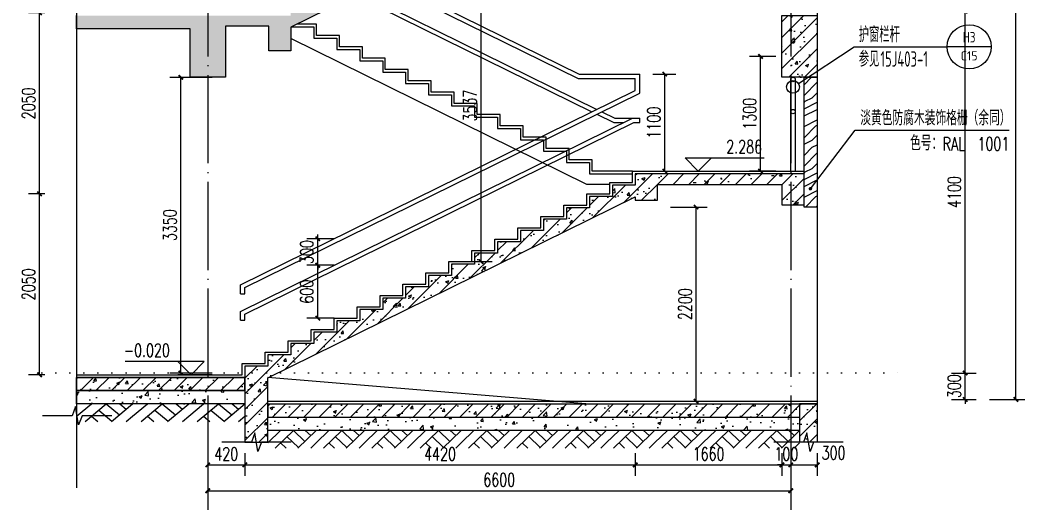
# Model space of a CAD drawing. Header units: millimetres. Extents: x -1048436 to -185795, y -983427 to 400387.
# Drawn here: x -597946 to -586647, y -681797 to -676324 of the extents above; entities that cross this region are included whole.
import ezdxf
from ezdxf.enums import TextEntityAlignment as Align

# ---------------------------------------------------------------- set-up
doc = ezdxf.new("R2010")
doc.units = ezdxf.units.MM
doc.header["$LTSCALE"] = 500
for name, pattern in [('A-FP_05$0$pln_L5$0$Col_L4$0$PHANTOM', [63.5, 31.75, -6.35, 6.35, -6.35, 6.35, -6.35]), ('DOT2', [3.175, 0, -3.175]), ('DOTE', [2.42, 2, -0.2, 0.02, -0.2])]:
    doc.linetypes.add(name, pattern=pattern)
for name, color, linetype in [('DIM_LEAD', 3, 'Continuous'), ('PUB_DIM', 3, 'Continuous'), ('PUB_TEXT', 7, 'Continuous'), ('建-填充', 9, 'Continuous'), ('建-墙', 254, 'Continuous'), ('建-墙-完成面', 95, 'Continuous'), ('建-墙-混凝土墙', 6, 'Continuous'), ('建-文字', 4, 'Continuous'), ('建-楼层线', 1, 'DOT2'), ('建-楼梯-扶手栏杆', 3, 'Continuous'), ('建-符号', 13, 'Continuous'), ('建-轴线', 16, 'DOTE')]:
    doc.layers.add(name, color=color, linetype=linetype)
doc.styles.add('_TCH_DIM', font='SIMPLEX', dxfattribs={"bigfont": 'GBCBIG'})
doc.styles.add('_TCH_DIM_T3', font='SIMPLEX', dxfattribs={"width": 0.705882, "bigfont": 'GBCBIG'})
doc.styles.add('XD2008', font='xd-hzs.shx', dxfattribs={"width": 0.7, "bigfont": 'xd-hztxt.shx'})
doc.dimstyles.new('_TCH_ARCH&&50', dxfattribs={"dimtxt": 148.75, "dimasz": 50, "dimexe": 125, "dimexo": 150, "dimgap": 50, "dimtad": 1, "dimdec": 0, "dimzin": 0, "dimdsep": 46, "dimtxsty": '_TCH_DIM_T3', "dimblk": 'ARCHTICK', "dimcen": 0.09, "dimclrt": 7, "dimazin": 2, "dimtfac": 1, "dimtdec": 0, "dimtix": 1, "dimtmove": 2, "dimatfit": 3, "dimldrblk": 'ARCHTICK', "dimfxl": 1, "dimtolj": 1, "dimtzin": 0, "dimarcsym": 0})
pattern_1 = [(45, (0, 0), (-88.388348, 88.388348), []), (50, (0, 0), (358.63009, -31.37607), [37.5, -412.5]), (355, (0, 0), (-69.37567, 376.09607), [30, -330]), (100.4514, (29.9, -2.6), (289.25469, 344.71977), [31.8701, -350.57106]), (46.1842, (0, 100), (533.62052, -82.7595), [56.25, -618.75]), (96.6356, (44.47, 93.1), (467.33135, 487.05894), [47.80514, -525.8565]), (351.1842, (0, 100), (467.33097, 487.0593), [45, -495]), (21, (50, 75), (298.45353, -201.30945), [37.5, -412.5]), (326, (50, 75), (121.65767, 362.57502), [30, -330]), (71.4514, (74.87, 58.22), (420.11131, 161.26525), [31.8701, -350.57106]), (37.5, (0, 0), (6.079928, 166.446927), [0, -326, 0, -335, 0, -331.25]), (7.5, (0, 0), (131.53477, 197.205856), [0, -191, 0, -318.5, 0, -126.25]), (327.5, (-111.5, 0), (266.911218, -11.277436), [0, -125, 0, -390, 0, -517.5]), (317.5, (-161.5, 0), (291.593085, 50.05249), [0, -162.5, 0, -259, 0, -367.5])]

# ---------------------------------------------------------------- blocks, each defined once
blk = doc.blocks.new('_ArchTick')
at = {"color": 0, "linetype": 'ByBlock', "const_width": 0.4}
blk.add_lwpolyline([(-0.5, -0.5), (0.5, 0.5)], dxfattribs=at)
blk = doc.blocks.new('*D243')
at = {"layer": 'Defpoints', "color": 0, "transparency": 16777216}
for p in [(-587120, -666724), (-586671, -666724), (-587120, -680624)]:
    blk.add_point(p, dxfattribs=at)
at = {"layer": 'PUB_DIM', "color": 0, "lineweight": -2, "transparency": 16777216}
for p, q in [((-586970, -666724), (-586546, -666724)), ((-586671, -680624), (-586671, -666724)), ((-586970, -680624), (-586546, -680624))]:
    blk.add_line(p, q, dxfattribs=at)
at = {"layer": 'PUB_DIM', "color": 0, "lineweight": -2, "transparency": 16777216, "xscale": 50, "yscale": 50, "zscale": 50}
for p, rotation in [((-586671, -666724), 90), ((-586671, -680624), 270)]:
    blk.add_blockref('_ArchTick', p, dxfattribs=dict(at, rotation=rotation))
at = {"layer": 'PUB_DIM', "color": 7, "transparency": 16777216, "insert": (-586808, -674201), "char_height": 148.8, "attachment_point": 5, "rotation": 90, "style": '_TCH_DIM_T3'}
blk.add_mtext('\\A1;13900', dxfattribs=at)
blk = doc.blocks.new('*D244')
at = {"layer": 'Defpoints', "color": 0, "transparency": 16777216}
for p in [(-587551, -680324), (-587245, -680324), (-587551, -680624)]:
    blk.add_point(p, dxfattribs=at)
at = {"layer": 'PUB_DIM', "color": 0, "lineweight": -2, "transparency": 16777216}
for p, q in [((-587245, -680324), (-587245, -680274)), ((-587401, -680324), (-587120, -680324)), ((-587245, -680624), (-587245, -680324)), ((-587401, -680624), (-587120, -680624)), ((-587245, -680624), (-587245, -680674))]:
    blk.add_line(p, q, dxfattribs=at)
at = {"layer": 'PUB_DIM', "color": 0, "lineweight": -2, "transparency": 16777216, "xscale": 50, "yscale": 50, "zscale": 50}
for p, rotation in [((-587245, -680324), 270), ((-587245, -680624), 90)]:
    blk.add_blockref('_ArchTick', p, dxfattribs=dict(at, rotation=rotation))
at = {"layer": 'PUB_DIM', "color": 7, "transparency": 16777216, "insert": (-587369, -680474), "char_height": 148.8, "attachment_point": 5, "rotation": 90, "style": '_TCH_DIM_T3'}
blk.add_mtext('\\A1;300', dxfattribs=at)
blk = doc.blocks.new('*D245')
at = {"layer": 'Defpoints', "color": 0, "transparency": 16777216}
for p in [(-587551, -676224), (-587245, -676224), (-587551, -680324)]:
    blk.add_point(p, dxfattribs=at)
at = {"layer": 'PUB_DIM', "color": 0, "lineweight": -2, "transparency": 16777216}
for p, q in [((-587401, -676224), (-587120, -676224)), ((-587245, -680324), (-587245, -676224)), ((-587401, -680324), (-587120, -680324))]:
    blk.add_line(p, q, dxfattribs=at)
at = {"layer": 'PUB_DIM', "color": 0, "lineweight": -2, "transparency": 16777216, "xscale": 50, "yscale": 50, "zscale": 50}
for p, rotation in [((-587245, -676224), 90), ((-587245, -680324), 270)]:
    blk.add_blockref('_ArchTick', p, dxfattribs=dict(at, rotation=rotation))
at = {"layer": 'PUB_DIM', "color": 7, "transparency": 16777216, "insert": (-587369, -678274), "char_height": 148.8, "attachment_point": 5, "rotation": 90, "style": '_TCH_DIM_T3'}
blk.add_mtext('\\A1;4100', dxfattribs=at)
blk = doc.blocks.new('*D262')
at = {"layer": 'Defpoints', "color": 0, "transparency": 16777216}
for p in [(-589562, -676737), (-589240, -676737), (-589240, -678037)]:
    blk.add_point(p, dxfattribs=at)
at = {"layer": 'PUB_DIM', "color": 0, "lineweight": -2, "transparency": 16777216}
for p, q in [((-589390, -676737), (-589687, -676737)), ((-589562, -678037), (-589562, -676737)), ((-589390, -678037), (-589687, -678037))]:
    blk.add_line(p, q, dxfattribs=at)
at = {"layer": 'PUB_DIM', "color": 0, "lineweight": -2, "transparency": 16777216, "xscale": 50, "yscale": 50, "zscale": 50}
for p, rotation in [((-589562, -676737), 90), ((-589562, -678037), 270)]:
    blk.add_blockref('_ArchTick', p, dxfattribs=dict(at, rotation=rotation))
at = {"layer": 'PUB_DIM', "color": 7, "transparency": 16777216, "insert": (-589686, -677387), "char_height": 148.8, "attachment_point": 5, "rotation": 90, "style": '_TCH_DIM_T3'}
blk.add_mtext('\\A1;1300', dxfattribs=at)
blk = doc.blocks.new('*D951')
at = {"layer": 'Defpoints', "color": 0, "transparency": 16777216}
for p in [(-593090, -675525), (-592726, -675525), (-593090, -679062)]:
    blk.add_point(p, dxfattribs=at)
at = {"layer": 'PUB_DIM', "color": 0, "lineweight": -2, "transparency": 16777216}
for p, q in [((-592940, -675525), (-592601, -675525)), ((-592726, -679062), (-592726, -675525)), ((-592940, -679062), (-592601, -679062))]:
    blk.add_line(p, q, dxfattribs=at)
at = {"layer": 'PUB_DIM', "color": 0, "lineweight": -2, "transparency": 16777216, "xscale": 50, "yscale": 50, "zscale": 50}
for p, rotation in [((-592726, -675525), 90), ((-592726, -679062), 270)]:
    blk.add_blockref('_ArchTick', p, dxfattribs=dict(at, rotation=rotation))
at = {"layer": 'PUB_DIM', "color": 7, "transparency": 16777216, "insert": (-592850, -677294), "char_height": 148.8, "attachment_point": 5, "rotation": 90, "style": '_TCH_DIM_T3'}
blk.add_mtext('\\A1;3537', dxfattribs=at)
blk = doc.blocks.new('*D952')
at = {"layer": 'Defpoints', "color": 0, "transparency": 16777216}
for p in [(-596124, -676974), (-595620, -676974), (-595620, -680324)]:
    blk.add_point(p, dxfattribs=at)
at = {"layer": 'PUB_DIM', "color": 0, "lineweight": -2, "transparency": 16777216}
for p, q in [((-595770, -676974), (-596249, -676974)), ((-596124, -680324), (-596124, -676974)), ((-595770, -680324), (-596249, -680324))]:
    blk.add_line(p, q, dxfattribs=at)
at = {"layer": 'PUB_DIM', "color": 0, "lineweight": -2, "transparency": 16777216, "xscale": 50, "yscale": 50, "zscale": 50}
for p, rotation in [((-596124, -676974), 90), ((-596124, -680324), 270)]:
    blk.add_blockref('_ArchTick', p, dxfattribs=dict(at, rotation=rotation))
at = {"layer": 'PUB_DIM', "color": 7, "transparency": 16777216, "insert": (-596248, -678649), "char_height": 148.8, "attachment_point": 5, "rotation": 90, "style": '_TCH_DIM_T3'}
blk.add_mtext('\\A1;3350', dxfattribs=at)
blk = doc.blocks.new('*D2110')
at = {"layer": 'Defpoints', "color": 0, "transparency": 16777216}
for p in [(-590930, -676937), (-590646, -676937), (-590930, -678037)]:
    blk.add_point(p, dxfattribs=at)
at = {"layer": 'PUB_DIM', "color": 0, "lineweight": -2, "transparency": 16777216}
for p, q in [((-590780, -676937), (-590521, -676937)), ((-590646, -678037), (-590646, -676937)), ((-590780, -678037), (-590521, -678037))]:
    blk.add_line(p, q, dxfattribs=at)
at = {"layer": 'PUB_DIM', "color": 0, "lineweight": -2, "transparency": 16777216, "xscale": 50, "yscale": 50, "zscale": 50}
for p, rotation in [((-590646, -676937), 90), ((-590646, -678037), 270)]:
    blk.add_blockref('_ArchTick', p, dxfattribs=dict(at, rotation=rotation))
at = {"layer": 'PUB_DIM', "color": 7, "transparency": 16777216, "insert": (-590770, -677487), "char_height": 148.8, "attachment_point": 5, "rotation": 90, "style": '_TCH_DIM_T3'}
blk.add_mtext('\\A1;1100', dxfattribs=at)
blk = doc.blocks.new('*D2111')
at = {"layer": 'Defpoints', "color": 0, "transparency": 16777216}
for p in [(-590730, -678444), (-590291, -678444), (-590730, -680644)]:
    blk.add_point(p, dxfattribs=at)
at = {"layer": 'PUB_DIM', "color": 0, "lineweight": -2, "transparency": 16777216}
for p, q in [((-590580, -678444), (-590166, -678444)), ((-590291, -680644), (-590291, -678444)), ((-590580, -680644), (-590166, -680644))]:
    blk.add_line(p, q, dxfattribs=at)
at = {"layer": 'PUB_DIM', "color": 0, "lineweight": -2, "transparency": 16777216, "xscale": 50, "yscale": 50, "zscale": 50}
for p, rotation in [((-590291, -678444), 90), ((-590291, -680644), 270)]:
    blk.add_blockref('_ArchTick', p, dxfattribs=dict(at, rotation=rotation))
at = {"layer": 'PUB_DIM', "color": 7, "transparency": 16777216, "insert": (-590416, -679544), "char_height": 148.8, "attachment_point": 5, "rotation": 90, "style": '_TCH_DIM_T3'}
blk.add_mtext('\\A1;2200', dxfattribs=at)
blk = doc.blocks.new('*D2112')
at = {"layer": 'Defpoints', "color": 0, "transparency": 16777216}
for p in [(-594574, -679103), (-594240, -679103), (-594240, -679703)]:
    blk.add_point(p, dxfattribs=at)
at = {"layer": 'PUB_DIM', "color": 0, "lineweight": -2, "transparency": 16777216}
for p, q in [((-594390, -679103), (-594699, -679103)), ((-594574, -679703), (-594574, -679103)), ((-594390, -679703), (-594699, -679703))]:
    blk.add_line(p, q, dxfattribs=at)
at = {"layer": 'PUB_DIM', "color": 0, "lineweight": -2, "transparency": 16777216, "xscale": 50, "yscale": 50, "zscale": 50}
for p, rotation in [((-594574, -679103), 90), ((-594574, -679703), 270)]:
    blk.add_blockref('_ArchTick', p, dxfattribs=dict(at, rotation=rotation))
at = {"layer": 'PUB_DIM', "color": 7, "transparency": 16777216, "insert": (-594699, -679403), "char_height": 148.8, "attachment_point": 5, "rotation": 90, "style": '_TCH_DIM_T3'}
blk.add_mtext('\\A1;600', dxfattribs=at)
blk = doc.blocks.new('*D2113')
at = {"layer": 'Defpoints', "color": 0, "transparency": 16777216}
for p in [(-594574, -678803), (-594240, -678803), (-594240, -679103)]:
    blk.add_point(p, dxfattribs=at)
at = {"layer": 'PUB_DIM', "color": 0, "lineweight": -2, "transparency": 16777216}
for p, q in [((-594390, -678803), (-594699, -678803)), ((-594574, -678803), (-594574, -678753)), ((-594574, -679103), (-594574, -678803)), ((-594390, -679103), (-594699, -679103)), ((-594574, -679103), (-594574, -679153))]:
    blk.add_line(p, q, dxfattribs=at)
at = {"layer": 'PUB_DIM', "color": 0, "lineweight": -2, "transparency": 16777216, "xscale": 50, "yscale": 50, "zscale": 50}
for p, rotation in [((-594574, -678803), 270), ((-594574, -679103), 90)]:
    blk.add_blockref('_ArchTick', p, dxfattribs=dict(at, rotation=rotation))
at = {"layer": 'PUB_DIM', "color": 7, "transparency": 16777216, "insert": (-594699, -678953), "char_height": 148.8, "attachment_point": 5, "rotation": 90, "style": '_TCH_DIM_T3'}
blk.add_mtext('\\A1;300', dxfattribs=at)
blk = doc.blocks.new('*D2114')
at = {"layer": 'Defpoints', "color": 0, "transparency": 16777216}
for p in [(-595820, -681432), (-589220, -681432), (-589220, -681658)]:
    blk.add_point(p, dxfattribs=at)
at = {"layer": 'PUB_DIM', "color": 0, "lineweight": -2, "transparency": 16777216}
for p, q in [((-595820, -681582), (-595820, -681783)), ((-589220, -681582), (-589220, -681783)), ((-595820, -681658), (-589220, -681658))]:
    blk.add_line(p, q, dxfattribs=at)
at = {"layer": 'PUB_DIM', "color": 0, "lineweight": -2, "transparency": 16777216, "xscale": 50, "yscale": 50, "zscale": 50, "rotation": 180}
blk.add_blockref('_ArchTick', (-595820, -681658), dxfattribs=at)
at = {"layer": 'PUB_DIM', "color": 0, "lineweight": -2, "transparency": 16777216, "xscale": 50, "yscale": 50, "zscale": 50}
blk.add_blockref('_ArchTick', (-589220, -681658), dxfattribs=at)
at = {"layer": 'PUB_DIM', "color": 7, "transparency": 16777216, "insert": (-592520, -681534), "char_height": 148.8, "attachment_point": 5, "style": '_TCH_DIM_T3'}
blk.add_mtext('\\A1;6600', dxfattribs=at)
blk = doc.blocks.new('*D2115')
at = {"layer": 'Defpoints', "color": 0, "transparency": 16777216}
for p in [(-595820, -681083), (-595400, -681083), (-595400, -681365)]:
    blk.add_point(p, dxfattribs=at)
at = {"layer": 'PUB_DIM', "color": 0, "lineweight": -2, "transparency": 16777216}
for p, q in [((-595820, -681233), (-595820, -681490)), ((-595400, -681233), (-595400, -681490)), ((-595820, -681365), (-595400, -681365))]:
    blk.add_line(p, q, dxfattribs=at)
at = {"layer": 'PUB_DIM', "color": 0, "lineweight": -2, "transparency": 16777216, "xscale": 50, "yscale": 50, "zscale": 50, "rotation": 180}
blk.add_blockref('_ArchTick', (-595820, -681365), dxfattribs=at)
at = {"layer": 'PUB_DIM', "color": 0, "lineweight": -2, "transparency": 16777216, "xscale": 50, "yscale": 50, "zscale": 50}
blk.add_blockref('_ArchTick', (-595400, -681365), dxfattribs=at)
at = {"layer": 'PUB_DIM', "color": 7, "transparency": 16777216, "insert": (-595610, -681241), "char_height": 148.8, "attachment_point": 5, "style": '_TCH_DIM_T3'}
blk.add_mtext('\\A1;420', dxfattribs=at)
blk = doc.blocks.new('*D2116')
at = {"layer": 'Defpoints', "color": 0, "transparency": 16777216}
for p in [(-595400, -681083), (-590980, -681083), (-590980, -681365)]:
    blk.add_point(p, dxfattribs=at)
at = {"layer": 'PUB_DIM', "color": 0, "lineweight": -2, "transparency": 16777216}
for p, q in [((-595400, -681233), (-595400, -681490)), ((-590980, -681233), (-590980, -681490)), ((-595400, -681365), (-590980, -681365))]:
    blk.add_line(p, q, dxfattribs=at)
at = {"layer": 'PUB_DIM', "color": 0, "lineweight": -2, "transparency": 16777216, "xscale": 50, "yscale": 50, "zscale": 50, "rotation": 180}
blk.add_blockref('_ArchTick', (-595400, -681365), dxfattribs=at)
at = {"layer": 'PUB_DIM', "color": 0, "lineweight": -2, "transparency": 16777216, "xscale": 50, "yscale": 50, "zscale": 50}
blk.add_blockref('_ArchTick', (-590980, -681365), dxfattribs=at)
at = {"layer": 'PUB_DIM', "color": 7, "transparency": 16777216, "insert": (-593190, -681241), "char_height": 148.8, "attachment_point": 5, "style": '_TCH_DIM_T3'}
blk.add_mtext('\\A1;4420', dxfattribs=at)
blk = doc.blocks.new('*D2117')
at = {"layer": 'Defpoints', "color": 0, "transparency": 16777216}
for p in [(-590980, -681083), (-589320, -681083), (-589320, -681365)]:
    blk.add_point(p, dxfattribs=at)
at = {"layer": 'PUB_DIM', "color": 0, "lineweight": -2, "transparency": 16777216}
for p, q in [((-590980, -681233), (-590980, -681490)), ((-589320, -681233), (-589320, -681490)), ((-590980, -681365), (-589320, -681365))]:
    blk.add_line(p, q, dxfattribs=at)
at = {"layer": 'PUB_DIM', "color": 0, "lineweight": -2, "transparency": 16777216, "xscale": 50, "yscale": 50, "zscale": 50, "rotation": 180}
blk.add_blockref('_ArchTick', (-590980, -681365), dxfattribs=at)
at = {"layer": 'PUB_DIM', "color": 0, "lineweight": -2, "transparency": 16777216, "xscale": 50, "yscale": 50, "zscale": 50}
blk.add_blockref('_ArchTick', (-589320, -681365), dxfattribs=at)
at = {"layer": 'PUB_DIM', "color": 7, "transparency": 16777216, "insert": (-590150, -681241), "char_height": 148.8, "attachment_point": 5, "style": '_TCH_DIM_T3'}
blk.add_mtext('\\A1;1660', dxfattribs=at)
blk = doc.blocks.new('*D2118')
at = {"layer": 'Defpoints', "color": 0, "transparency": 16777216}
for p in [(-589320, -681083), (-589220, -681083), (-589220, -681365)]:
    blk.add_point(p, dxfattribs=at)
at = {"layer": 'PUB_DIM', "color": 0, "lineweight": -2, "transparency": 16777216}
for p, q in [((-589320, -681233), (-589320, -681490)), ((-589220, -681233), (-589220, -681490)), ((-589320, -681365), (-589370, -681365)), ((-589320, -681365), (-589220, -681365)), ((-589220, -681365), (-589170, -681365))]:
    blk.add_line(p, q, dxfattribs=at)
at = {"layer": 'PUB_DIM', "color": 0, "lineweight": -2, "transparency": 16777216, "xscale": 50, "yscale": 50, "zscale": 50}
blk.add_blockref('_ArchTick', (-589320, -681365), dxfattribs=at)
at = {"layer": 'PUB_DIM', "color": 0, "lineweight": -2, "transparency": 16777216, "xscale": 50, "yscale": 50, "zscale": 50, "rotation": 180}
blk.add_blockref('_ArchTick', (-589220, -681365), dxfattribs=at)
at = {"layer": 'PUB_DIM', "color": 7, "transparency": 16777216, "insert": (-589270, -681241), "char_height": 148.8, "attachment_point": 5, "style": '_TCH_DIM_T3'}
blk.add_mtext('\\A1;100', dxfattribs=at)
blk = doc.blocks.new('*D2119')
at = {"layer": 'Defpoints', "color": 0, "transparency": 16777216}
for p in [(-589220, -681083), (-588920, -681083), (-588920, -681365)]:
    blk.add_point(p, dxfattribs=at)
at = {"layer": 'PUB_DIM', "color": 0, "lineweight": -2, "transparency": 16777216}
for p, q in [((-589220, -681233), (-589220, -681490)), ((-588920, -681233), (-588920, -681490)), ((-589220, -681365), (-588920, -681365))]:
    blk.add_line(p, q, dxfattribs=at)
at = {"layer": 'PUB_DIM', "color": 0, "lineweight": -2, "transparency": 16777216, "xscale": 50, "yscale": 50, "zscale": 50, "rotation": 180}
blk.add_blockref('_ArchTick', (-589220, -681365), dxfattribs=at)
at = {"layer": 'PUB_DIM', "color": 0, "lineweight": -2, "transparency": 16777216, "xscale": 50, "yscale": 50, "zscale": 50}
blk.add_blockref('_ArchTick', (-588920, -681365), dxfattribs=at)
at = {"layer": 'PUB_DIM', "color": 7, "transparency": 16777216, "insert": (-588735, -681228), "char_height": 148.8, "attachment_point": 5, "style": '_TCH_DIM_T3'}
blk.add_mtext('\\A1;300', dxfattribs=at)
blk = doc.blocks.new('*D2120')
at = {"layer": 'Defpoints', "color": 0, "transparency": 16777216}
for p in [(-597724, -678294), (-597515, -678294), (-597515, -680344)]:
    blk.add_point(p, dxfattribs=at)
at = {"layer": 'PUB_DIM', "color": 0, "lineweight": -2, "transparency": 16777216}
for p, q in [((-597665, -678294), (-597849, -678294)), ((-597724, -680344), (-597724, -678294)), ((-597665, -680344), (-597849, -680344))]:
    blk.add_line(p, q, dxfattribs=at)
at = {"layer": 'PUB_DIM', "color": 0, "lineweight": -2, "transparency": 16777216, "xscale": 50, "yscale": 50, "zscale": 50}
for p, rotation in [((-597724, -678294), 90), ((-597724, -680344), 270)]:
    blk.add_blockref('_ArchTick', p, dxfattribs=dict(at, rotation=rotation))
at = {"layer": 'PUB_DIM', "color": 7, "transparency": 16777216, "insert": (-597848, -679319), "char_height": 148.8, "attachment_point": 5, "rotation": 90, "style": '_TCH_DIM_T3'}
blk.add_mtext('\\A1;2050', dxfattribs=at)
blk = doc.blocks.new('*D2121')
at = {"layer": 'Defpoints', "color": 0, "transparency": 16777216}
for p in [(-597724, -676244), (-597515, -676244), (-597515, -678294)]:
    blk.add_point(p, dxfattribs=at)
at = {"layer": 'PUB_DIM', "color": 0, "lineweight": -2, "transparency": 16777216}
for p, q in [((-597665, -676244), (-597849, -676244)), ((-597724, -678294), (-597724, -676244)), ((-597665, -678294), (-597849, -678294))]:
    blk.add_line(p, q, dxfattribs=at)
at = {"layer": 'PUB_DIM', "color": 0, "lineweight": -2, "transparency": 16777216, "xscale": 50, "yscale": 50, "zscale": 50}
for p, rotation in [((-597724, -676244), 90), ((-597724, -678294), 270)]:
    blk.add_blockref('_ArchTick', p, dxfattribs=dict(at, rotation=rotation))
at = {"layer": 'PUB_DIM', "color": 7, "transparency": 16777216, "insert": (-597848, -677269), "char_height": 148.8, "attachment_point": 5, "rotation": 90, "style": '_TCH_DIM_T3'}
blk.add_mtext('\\A1;2050', dxfattribs=at)
blk = doc.blocks.new('$LinePat$素土夯实')
at = {"color": 0}
for p, q in [((0, -210), (210, 0)), ((120, -300), (420, 0)), ((420, 0), (608, -188)), ((495, -300), (795, 0)), ((615, 0), (705, -90)), ((315, -105), (502, -293)), ((210, -210), (300, -300)), ((705, -300), (795, -210))]:
    blk.add_line(p, q, dxfattribs=at)

msp = doc.modelspace()

# ---------------------------------------------------------------- hatches: boundary and pattern name
h = msp.add_hatch()
h.set_pattern_fill('混凝土', color=256, scale=50)
h.set_pattern_definition([(50, (31492.3, 64589.12), (358.63009, -31.37607), [37.5, -412.5]), (355, (31492.3, 64589.1), (-69.37567, 376.09607), [30, -330]), (100.4514, (31522.2, 64586.5), (289.25469, 344.71977), [31.8701, -350.57106]), (46.1842, (31492.3, 64689.1), (533.62052, -82.7595), [56.25, -618.75]), (96.6356, (31536.8, 64682.2), (467.33135, 487.05894), [47.80514, -525.8565]), (351.1842, (31492.3, 64689.1), (467.33097, 487.0593), [45, -495]), (21, (31542.3, 64664.12), (298.45353, -201.309445), [37.5, -412.5]), (326, (31542.3, 64664.1), (121.65767, 362.57502), [30, -330]), (71.4514, (31567.18, 64647.34), (420.11131, 161.26525), [31.8701, -350.57106]), (37.5, (31492.31, 64589.12), (6.079928, 166.446927), [0, -326, 0, -335, 0, -331.25]), (7.5, (31492.3, 64589.12), (131.53477, 197.205856), [0, -191, 0, -318.5, 0, -126.25]), (327.5, (31380.8, 64589.12), (266.911218, -11.277436), [0, -125, 0, -390, 0, -517.5]), (317.5, (31330.8, 64589.12), (291.593085, 50.05249), [0, -162.5, 0, -259, 0, -367.5])])
h.paths.add_polyline_path([(-597304.9, -680523.7), (-595399.6, -680523.7), (-595399.6, -680673.7), (-597304.9, -680673.7)])
h = msp.add_hatch()
h.set_pattern_fill('混凝土', color=256, scale=50)
h.set_pattern_definition([(50, (34072.38, 64289.12), (358.63009, -31.37607), [37.5, -412.5]), (355, (34072.38, 64289.1), (-69.37567, 376.09607), [30, -330]), (100.4514, (34102.27, 64286.5), (289.25469, 344.71977), [31.8701, -350.57106]), (46.1842, (34072.4, 64389.1), (533.62052, -82.7595), [56.25, -618.75]), (96.6356, (34116.85, 64382.2), (467.33135, 487.05894), [47.80514, -525.8565]), (351.1842, (34072.4, 64389.1), (467.33097, 487.0593), [45, -495]), (21, (34122.38, 64364.12), (298.45353, -201.309445), [37.5, -412.5]), (326, (34122.38, 64364.1), (121.65767, 362.57502), [30, -330]), (71.4514, (34147.25, 64347.34), (420.11131, 161.26525), [31.8701, -350.57106]), (37.5, (34072.38, 64289.12), (6.079928, 166.446927), [0, -326, 0, -335, 0, -331.25]), (7.5, (34072.38, 64289.12), (131.53477, 197.205856), [0, -191, 0, -318.5, 0, -126.25]), (327.5, (33960.88, 64289.12), (266.911218, -11.277436), [0, -125, 0, -390, 0, -517.5]), (317.5, (33910.88, 64289.12), (291.593085, 50.05249), [0, -162.5, 0, -259, 0, -367.5])])
h.paths.add_polyline_path([(-595139.6, -680823.7), (-589119.6, -680823.7), (-589119.6, -680973.7), (-595139.6, -680973.7)])
at = {"layer": '建-填充'}
h = msp.add_hatch(dxfattribs=at)
h.set_pattern_fill('钢筋混凝土', color=256, scale=50, style=0)
h.set_pattern_definition([(45, (-284383.19, 718502.57), (-88.388348, 88.388348), []), (50, (-284383.2, 718502.57), (358.63009, -31.37607), [37.5, -412.5]), (355, (-284383.2, 718502.57), (-69.37567, 376.09607), [30, -330]), (100.4514, (-284353.3, 718499.95), (289.25469, 344.71977), [31.870095, -350.57106]), (46.1842, (-284383.2, 718602.57), (533.62052, -82.75951), [56.25, -618.75]), (96.6356, (-284338.7, 718595.67), (467.33135, 487.05894), [47.80514, -525.8565]), (351.1842, (-284383.2, 718602.57), (467.33097, 487.0593), [45, -495]), (21, (-284333.2, 718577.57), (298.453526, -201.309445), [37.5, -412.5]), (326, (-284333.2, 718577.57), (121.65767, 362.57502), [30, -330]), (71.4514, (-284308.3, 718560.8), (420.111314, 161.26525), [31.870095, -350.57106]), (37.5, (-284383.19, 718502.57), (6.079928, 166.446927), [0, -326, 0, -335, 0, -331.25]), (7.5, (-284383.19, 718502.57), (131.534769, 197.205856), [0, -191, 0, -318.5, 0, -126.25]), (327.5, (-284494.69, 718502.57), (266.911218, -11.277436), [0, -125, 0, -390, 0, -517.5]), (317.5, (-284544.69, 718502.57), (291.593085, 50.05249), [0, -162.5, 0, -259, 0, -367.5])])
h.paths.add_polyline_path([(-597304.9, -676423.7), (-597304.9, -676273.7), (-594879.6, -676273.7), (-594879.6, -676145.5), (-594619.6, -676145.5), (-594619.6, -676017.4), (-594359.6, -676017.4), (-594359.6, -675889.3), (-594099.6, -675889.3), (-594099.6, -675761.2), (-593839.6, -675761.2), (-593839.6, -675633), (-593579.6, -675633), (-593579.6, -675504.9), (-593319.6, -675504.9), (-593319.6, -675376.8), (-593059.6, -675376.8), (-593059.6, -675248.7), (-592799.6, -675248.7), (-592799.6, -675120.5), (-592539.6, -675120.5), (-592539.6, -674992.4), (-592279.6, -674992.4), (-592279.6, -674864.3), (-592019.6, -674864.3), (-592019.6, -674736.2), (-591759.6, -674736.2), (-591759.6, -674608), (-591499.6, -674608), (-591499.6, -674479.9), (-591239.6, -674479.9), (-591239.6, -674351.8), (-590979.6, -674351.8), (-590979.6, -674223.7), (-589069.6, -674223.7), (-589069.6, -674623.7), (-589319.6, -674623.7), (-589319.6, -674343.7), (-590729.6, -674343.7), (-590729.6, -674623.7), (-590979.6, -674623.7), (-590979.6, -674485.6), (-594879.6, -676407.4), (-594879.6, -676673.7), (-595129.6, -676673.7), (-595129.6, -676393.7), (-595619.6, -676393.7), (-595619.6, -676973.7), (-596019.6, -676973.7), (-596019.6, -676423.7)])
h = msp.add_hatch(dxfattribs=at)
h.set_pattern_fill('钢筋混凝土', color=256, scale=50, style=0)
h.set_pattern_definition([(45, (-284123.26, 718502.57), (-88.388348, 88.388348), []), (50, (-284123.26, 718502.57), (358.63009, -31.37607), [37.5, -412.5]), (355, (-284123.26, 718502.57), (-69.37567, 376.09607), [30, -330]), (100.4514, (-284093.37, 718499.95), (289.25469, 344.71977), [31.870095, -350.57106]), (46.1842, (-284123.26, 718602.57), (533.62052, -82.75951), [56.25, -618.75]), (96.6356, (-284078.8, 718595.67), (467.33135, 487.05894), [47.80514, -525.8565]), (351.1842, (-284123.26, 718602.57), (467.33097, 487.0593), [45, -495]), (21, (-284073.26, 718577.57), (298.453526, -201.309445), [37.5, -412.5]), (326, (-284073.26, 718577.57), (121.65767, 362.57502), [30, -330]), (71.4514, (-284048.4, 718560.8), (420.111314, 161.26525), [31.870095, -350.57106]), (37.5, (-284123.26, 718502.57), (6.079928, 166.446927), [0, -326, 0, -335, 0, -331.25]), (7.5, (-284123.26, 718502.57), (131.534769, 197.205856), [0, -191, 0, -318.5, 0, -126.25]), (327.5, (-284234.76, 718502.57), (266.911218, -11.277436), [0, -125, 0, -390, 0, -517.5]), (317.5, (-284284.76, 718502.57), (291.593085, 50.05249), [0, -162.5, 0, -259, 0, -367.5])])
h.paths.add_polyline_path([(-588919.6, -676273.7), (-588919.6, -676973.7), (-589319.6, -676973.7), (-589319.6, -676273.7)])
at = {"layer": '建-填充', "linetype": 'A-FP_05$0$pln_L5$0$Col_L4$0$PHANTOM'}
h = msp.add_hatch(dxfattribs=at)
h.set_pattern_fill('木纹01', color=256, scale=200)
h.set_pattern_definition([(0, (187663.55, -93685.8), (800, 800), [40, -760]), (0, (187103.55, -93605.8), (800, 800), [80, -720]), (0, (187623.55, -93565.8), (800, 800), [40, -760]), (0, (187143.55, -93485.8), (800, 800), [40, -760]), (0, (187623.55, -93445.8), (800, 800), [40, -760]), (0, (187183.55, -93405.8), (800, 800), [40, -760]), (0, (187623.55, -93365.8), (800, 800), [40, -760]), (0, (187183.55, -93285.8), (800, 800), [40, -440, 40, -280]), (0, (187183.55, -93205.8), (800, 800), [80, -400, 40, -280]), (0, (187143.55, -93085.8), (800, 800), [40, -120, 40, -320, 40, -240]), (0, (187103.55, -93005.8), (800, 800), [40, -160, 80, -520]), (0, (187623.55, -92965.8), (800, 800), [40, -760]), (0, (187103.55, -92925.8), (800, 800), [40, -200, 40, -520]), (45, (187023.55, -93685.76), (9e-14, 800), [113.1368, -1018.23405]), (45, (187703.55, -93685.76), (9e-14, 800), [226.27416, -905.0967]), (45, (187703.55, -93285.76), (9e-14, 800), [56.568, -1074.80285]), (45, (187023.55, -93205.76), (9e-14, 800), [169.7056, -961.66525]), (45, (187703.55, -93205.76), (9e-14, 800), [282.8427, -848.5281]), (45, (187703.55, -93085.76), (9e-14, 800), [169.7056, -961.66525]), (315, (187543.55, -93005.76), (800, -2e-13), [56.568, -1074.80285]), (315, (187263.55, -93645.76), (800, -2e-13), [113.1368, -1018.23405]), (315, (187303.55, -93325.76), (800, -2e-13), [113.1368, -1018.23405]), (315, (187543.55, -93485.76), (800, -2e-13), [113.1368, -1018.23405]), (315, (187503.55, -93165.76), (800, -2e-13), [113.1368, -1018.23405]), (315, (187543.55, -93085.76), (800, -2e-13), [169.7056, -961.66525]), (315, (187343.55, -93565.76), (800, -2e-13), [169.7056, -961.66525]), (315, (187463.55, -93525.76), (800, -2e-13), [169.7056, -961.66525]), (315, (187343.55, -93245.76), (800, -2e-13), [169.7056, -961.66525]), (315, (187423.55, -93205.76), (800, -2e-13), [169.7056, -961.66525]), (26.56505, (187063.55, -93525.76), (800, 3e-07), [89.4427, -1699.41166]), (26.56505, (187663.55, -93565.76), (800, 3e-07), [357.7709, -1431.0835]), (26.56505, (187663.55, -93445.76), (800, 3e-07), [357.7709, -1431.0835]), (26.56505, (187663.55, -93365.76), (800, 3e-07), [357.7712, -536, 178.888, -716.19518]), (26.56505, (187743.55, -93245.76), (800, 3e-07), [89.4427, -1699.41166]), (26.56505, (187023.55, -92965.76), (800, 3e-07), [89.4427, -1699.41166]), (26.56505, (187663.55, -92965.76), (800, 3e-07), [178.88544, -1609.96894]), (333.43495, (187463.55, -93685.76), (800, -3e-07), [178.88544, -1609.96894]), (333.43495, (187183.55, -93485.76), (800, -3e-07), [178.88544, -1609.96894]), (333.43495, (187183.55, -93605.76), (800, -3e-07), [89.4427, -1699.40894]), (333.43495, (187223.55, -93405.76), (800, -3e-07), [268.32816, -1520.5262]), (333.43495, (187383.55, -93405.76), (800, -3e-07), [178.88544, -1609.96894]), (333.43495, (187463.55, -93365.76), (800, -3e-07), [178.88544, -1609.96894]), (333.43495, (187223.55, -93285.76), (800, -3e-07), [89.4427, -1699.40894]), (333.43495, (187263.55, -93205.76), (800, -3e-07), [89.4427, -1699.40894]), (333.43495, (187583.55, -93045.76), (800, -3e-07), [89.4427, -1699.40894]), (333.43495, (187543.55, -93325.76), (800, -3e-07), [89.4427, -1699.40894]), (333.43495, (187183.55, -93085.76), (800, -3e-07), [268.32816, -1520.5262]), (333.43495, (187143.55, -93005.76), (800, -3e-07), [178.88544, -1609.96894]), (333.43495, (187583.55, -93245.76), (800, -3e-07), [89.44, -804.96, 89.44, -805.01438]), (333.43495, (187343.55, -93085.76), (800, -3e-07), [178.88544, -1609.96894]), (333.43495, (187383.55, -93005.76), (800, -3e-07), [178.88544, -1609.96894]), (333.43495, (187143.55, -92925.76), (800, -3e-07), [178.88544, -1609.96894]), (333.43495, (187383.55, -92925.76), (800, -3e-07), [178.88544, -1609.96894])])
h.paths.add_polyline_path([(-589069.6, -676973.7), (-588919.6, -676973.7), (-588919.6, -678443.7), (-589069.6, -678443.7)])
at = {"layer": '建-填充'}
h = msp.add_hatch(dxfattribs=at)
h.set_pattern_fill('钢筋混凝土', color=256, scale=50, style=0)
h.set_pattern_definition([(45, (187023.55, -89585.76), (-88.388348, 88.388348), []), (50, (187023.55, -89585.76), (358.63009, -31.37607), [37.5, -412.5]), (355, (187023.55, -89585.76), (-69.37567, 376.09607), [30, -330]), (100.4514, (187053.44, -89588.38), (289.25469, 344.71977), [31.8701, -350.57106]), (46.1842, (187023.55, -89485.76), (533.62052, -82.7595), [56.25, -618.75]), (96.6356, (187068, -89492.66), (467.33135, 487.05894), [47.80514, -525.8565]), (351.1842, (187023.55, -89485.76), (467.33097, 487.0593), [45, -495]), (21, (187073.55, -89510.76), (298.45353, -201.309445), [37.5, -412.5]), (326, (187073.55, -89510.76), (121.65767, 362.57502), [30, -330]), (71.4514, (187098.42, -89527.54), (420.11131, 161.26525), [31.8701, -350.57106]), (37.5, (187023.55, -89585.76), (6.079928, 166.446927), [0, -326, 0, -335, 0, -331.25]), (7.5, (187023.55, -89585.76), (131.53477, 197.205856), [0, -191, 0, -318.5, 0, -126.25]), (327.5, (186912.05, -89585.76), (266.911218, -11.277436), [0, -125, 0, -390, 0, -517.5]), (317.5, (186862.05, -89585.76), (291.593085, 50.05249), [0, -162.5, 0, -259, 0, -367.5])])
h.paths.add_polyline_path([(-589069.6, -678417.4), (-589069.6, -678067.4), (-590979.6, -678067.4), (-590979.6, -678195.5), (-591239.6, -678195.5), (-591239.6, -678323.7), (-591499.6, -678323.7), (-591499.6, -678451.8), (-591759.6, -678451.8), (-591759.6, -678579.9), (-592019.6, -678579.9), (-592019.6, -678708), (-592279.6, -678708), (-592279.6, -678836.2), (-592539.6, -678836.2), (-592539.6, -678964.3), (-592799.6, -678964.3), (-592799.6, -679092.4), (-593059.6, -679092.4), (-593059.6, -679220.5), (-593319.6, -679220.5), (-593319.6, -679348.7), (-593579.6, -679348.7), (-593579.6, -679476.8), (-593839.6, -679476.8), (-593839.6, -679604.9), (-594099.6, -679604.9), (-594099.6, -679733), (-594359.6, -679733), (-594359.6, -679861.2), (-594619.6, -679861.2), (-594619.6, -679989.3), (-594879.6, -679989.3), (-594879.6, -680117.4), (-595139.6, -680117.4), (-595139.6, -680245.5), (-595399.6, -680245.5), (-595399.6, -681107.4), (-595139.6, -681107.4), (-595139.6, -680379.3), (-590979.6, -678329.3), (-590979.6, -678367.4), (-590729.6, -678367.4), (-590729.6, -678187.4), (-589319.6, -678187.4), (-589319.6, -678417.4)])
h = msp.add_hatch(dxfattribs=at)
h.set_pattern_fill('钢筋混凝土', color=256, scale=50, style=0)
h.set_pattern_definition(pattern_1)
h.paths.add_polyline_path([(-595399.6, -680373.7), (-597304.9, -680373.7), (-597304.9, -680523.7), (-595399.6, -680523.7)])
h = msp.add_hatch(dxfattribs=at)
h.set_pattern_fill('钢筋混凝土', color=256, scale=50, style=0)
h.set_pattern_definition(pattern_1)
h.paths.add_polyline_path([(-595139.6, -680823.7), (-589119.6, -680823.7), (-589119.6, -680673.7), (-595139.6, -680673.7)])
h = msp.add_hatch(dxfattribs=at)
h.set_pattern_fill('钢筋混凝土', color=256, scale=50, style=0)
h.set_pattern_definition(pattern_1)
h.paths.add_polyline_path([(-589119.6, -680673.7), (-589119.6, -681107.4), (-588919.6, -681107.4), (-588919.6, -680673.7)])

# ---------------------------------------------------------------- linework, layer by layer
for p, q in [((-588919.6, -669123.7), (-588919.6, -680673.7)), ((-588919.6, -673223.7), (-588919.6, -680673.7)), ((-597304.9, -680373.7), (-595399.6, -680373.7)), ((-591539.6, -680673.7), (-595139.6, -680373.7)), ((-595128.2, -680673.7), (-588919.6, -680673.7))]:
    msp.add_line(p, q)
for points in [[(-589069.6, -676973.7), (-588919.6, -676973.7), (-588919.6, -678443.7), (-589069.6, -678443.7)], [(-597304.9, -680523.7), (-595399.6, -680523.7), (-595399.6, -680673.7), (-597304.9, -680673.7)], [(-595139.6, -680823.7), (-589119.6, -680823.7), (-589119.6, -680973.7), (-595139.6, -680973.7)]]:
    msp.add_lwpolyline(points, close=True)
at = {"layer": 'DIM_LEAD'}
for p, q in [((-588996.9, -678235.9), (-588489.2, -677574.2)), ((-588489.2, -677574.2), (-586748.4, -677574.2))]:
    msp.add_line(p, q, dxfattribs=at)
at = {"layer": 'DIM_LEAD', "const_width": 20}
msp.add_lwpolyline([(-589003, -678243.8, 1), (-588990.9, -678227.9, 1)], format="xyb", close=True, dxfattribs=at)
at = {"layer": '建-墙'}
for points in [[(-595399.6, -680673.7), (-597304.9, -680673.7)], [(-589119.6, -680973.7), (-595139.6, -680973.7)]]:
    msp.add_lwpolyline(points, dxfattribs=at)
at = {"layer": '建-墙-完成面'}
msp.add_line((-595139.6, -680643.7), (-588919.6, -680643.7), dxfattribs=at)
for points in [[(-591009.6, -678037.4), (-591469.6, -678037.4), (-591469.6, -677909.3), (-591729.6, -677909.3), (-591729.6, -677781.2), (-591989.6, -677781.2), (-591989.6, -677653), (-592249.6, -677653), (-592249.6, -677524.9), (-592509.6, -677524.9), (-592509.6, -677396.8), (-592769.6, -677396.8), (-592769.6, -677268.7), (-593029.6, -677268.7), (-593029.6, -677140.5), (-593289.6, -677140.5), (-593289.6, -677012.4), (-593549.6, -677012.4), (-593549.6, -676884.3), (-593809.6, -676884.3), (-593809.6, -676756.2), (-594069.6, -676756.2), (-594069.6, -676628), (-594329.6, -676628), (-594329.6, -676499.9), (-594589.6, -676499.9), (-594589.6, -676371.8), (-594807.3, -676371.8)], [(-597304.9, -680343.7), (-595429.6, -680343.7), (-595429.6, -680215.5), (-595169.6, -680215.5), (-595169.6, -680087.4), (-594909.6, -680087.4), (-594909.6, -679959.3), (-594649.6, -679959.3), (-594649.6, -679831.2), (-594389.6, -679831.2), (-594389.6, -679703), (-594129.6, -679703), (-594129.6, -679574.9), (-593869.6, -679574.9), (-593869.6, -679446.8), (-593609.6, -679446.8), (-593609.6, -679318.7), (-593349.6, -679318.7), (-593349.6, -679190.5), (-593089.6, -679190.5), (-593089.6, -679062.4), (-592829.6, -679062.4), (-592829.6, -678934.3), (-592569.6, -678934.3), (-592569.6, -678806.2), (-592309.6, -678806.2), (-592309.6, -678678), (-592049.6, -678678), (-592049.6, -678549.9), (-591789.6, -678549.9), (-591789.6, -678421.8), (-591529.6, -678421.8), (-591529.6, -678293.7), (-591269.6, -678293.7), (-591269.6, -678165.5), (-591009.6, -678165.5), (-591009.6, -678037.4), (-589069.6, -678037.4)]]:
    msp.add_lwpolyline(points, dxfattribs=at)
at = {"layer": '建-墙-混凝土墙'}
for p, q in [((-595399.6, -680373.7), (-597304.9, -680373.7)), ((-597304.9, -680523.7), (-597304.9, -680373.7)), ((-595399.6, -680523.7), (-595399.6, -680373.7)), ((-595399.6, -680523.7), (-597304.9, -680523.7)), ((-595139.6, -680673.7), (-589119.6, -680673.7)), ((-595139.6, -680673.7), (-595139.6, -680823.7)), ((-589119.6, -680673.7), (-589119.6, -680823.7)), ((-589119.6, -680673.7), (-589119.6, -681107.4)), ((-588919.6, -680673.7), (-589119.6, -680673.7)), ((-588919.6, -680673.7), (-588919.6, -681107.4)), ((-595139.6, -680823.7), (-589119.6, -680823.7)), ((-588919.6, -681107.4), (-589119.6, -681107.4))]:
    msp.add_line(p, q, dxfattribs=at)
for points in [[(-590979.6, -674485.6), (-594879.6, -676407.4), (-594879.6, -676673.7), (-595129.6, -676673.7), (-595129.6, -676393.7), (-595619.6, -676393.7), (-595619.6, -676973.7), (-596019.6, -676973.7), (-596019.6, -676423.7), (-597304.9, -676423.7)], [(-597304.9, -676423.7), (-597304.9, -676273.7)], [(-594868.2, -676401.8), (-594619.6, -676401.8), (-594619.6, -676529.9), (-594359.6, -676529.9), (-594359.6, -676658), (-594099.6, -676658), (-594099.6, -676786.2), (-593839.6, -676786.2), (-593839.6, -676914.3), (-593579.6, -676914.3), (-593579.6, -677042.4), (-593319.6, -677042.4), (-593319.6, -677170.5), (-593059.6, -677170.5), (-593059.6, -677298.7), (-592799.6, -677298.7), (-592799.6, -677426.8), (-592539.6, -677426.8), (-592539.6, -677554.9), (-592279.6, -677554.9), (-592279.6, -677683), (-592019.6, -677683), (-592019.6, -677811.2), (-591759.6, -677811.2), (-591759.6, -677939.3), (-591499.6, -677939.3), (-591499.6, -678067.4), (-591009.6, -678067.4)], [(-591269.6, -678187.4), (-591527.6, -678187.4), (-594879.6, -676535.6)], [(-589069.6, -678417.4), (-589069.6, -678067.4), (-590979.6, -678067.4), (-590979.6, -678195.5), (-591239.6, -678195.5), (-591239.6, -678323.7), (-591499.6, -678323.7), (-591499.6, -678451.8), (-591759.6, -678451.8), (-591759.6, -678579.9), (-592019.6, -678579.9), (-592019.6, -678708), (-592279.6, -678708), (-592279.6, -678836.2), (-592539.6, -678836.2), (-592539.6, -678964.3), (-592799.6, -678964.3), (-592799.6, -679092.4), (-593059.6, -679092.4), (-593059.6, -679220.5), (-593319.6, -679220.5), (-593319.6, -679348.7), (-593579.6, -679348.7), (-593579.6, -679476.8), (-593839.6, -679476.8), (-593839.6, -679604.9), (-594099.6, -679604.9), (-594099.6, -679733), (-594359.6, -679733), (-594359.6, -679861.2), (-594619.6, -679861.2), (-594619.6, -679989.3), (-594879.6, -679989.3), (-594879.6, -680117.4), (-595139.6, -680117.4), (-595139.6, -680245.5), (-595399.6, -680245.5), (-595399.6, -681107.4), (-595139.6, -681107.4), (-595139.6, -680379.3), (-590979.6, -678329.3), (-590979.6, -678367.4), (-590729.6, -678367.4), (-590729.6, -678187.4), (-589319.6, -678187.4), (-589319.6, -678417.4), (-589069.6, -678417.4)]]:
    msp.add_lwpolyline(points, dxfattribs=at)
msp.add_lwpolyline([(-588919.6, -676273.7), (-588919.6, -676973.7), (-589319.6, -676973.7), (-589319.6, -676273.7)], close=True, dxfattribs=at)
at = {"layer": '建-楼层线', "ltscale": 0.1}
msp.add_line((-597698.2, -680323.7), (-587970.1, -680323.7), dxfattribs=at)
at = {"layer": '建-楼梯-扶手栏杆'}
for p, q in [((-593785.3, -675868.2), (-591615.5, -676937.4)), ((-593841.9, -675896), (-591627.2, -676987.4)), ((-594146.2, -676046), (-591470.6, -677364.6)), ((-594089.7, -676018.2), (-591414, -677336.7)), ((-591627.2, -676987.4), (-590979.6, -676987.4)), ((-591615.5, -676937.4), (-590929.6, -676937.4)), ((-590979.6, -677122.6), (-590979.6, -676987.4)), ((-590929.6, -677153.7), (-590929.6, -676937.4)), ((-589219.6, -678037.4), (-589219.6, -676998.7)), ((-589169.6, -676998.7), (-589169.6, -678037.4)), ((-595449.6, -679325.4), (-590979.6, -677122.6)), ((-595399.6, -679356.5), (-590929.6, -677153.7)), ((-595449.6, -679625.4), (-591009.6, -677437.4)), ((-591414, -677392.4), (-591221.3, -677487.4)), ((-591357.5, -677364.6), (-591209.6, -677437.4)), ((-591209.6, -677437.4), (-590929.6, -677437.4)), ((-590929.6, -677487.4), (-590929.6, -677437.4)), ((-595399.6, -679656.5), (-590998, -677487.4)), ((-591221.3, -677487.4), (-591111.1, -677487.4)), ((-590998, -677487.4), (-590929.6, -677487.4)), ((-595449.6, -679425.4), (-595449.6, -679325.4)), ((-595399.6, -679425.4), (-595399.6, -679356.5)), ((-595449.6, -679425.4), (-595399.6, -679425.4)), ((-595449.6, -679725.4), (-595449.6, -679625.4)), ((-595449.6, -679725.4), (-595399.6, -679725.4)), ((-595399.6, -679725.4), (-595399.6, -679656.5))]:
    msp.add_line(p, q, dxfattribs=at)
for centre in [(-589194.6, -676998.7), (-589194.6, -677362.4)]:
    msp.add_circle(centre, 25, dxfattribs=at)
at = {"layer": '建-符号'}
for p, q in [((-589133.9, -677042.3), (-588502.6, -676627.3)), ((-588502.6, -676627.3), (-587450.5, -676627.3)), ((-586950.5, -676627.3), (-587450.5, -676627.3)), ((-590266.8, -678037.4), (-590416.8, -677887.4)), ((-590416.8, -677887.4), (-589519.8, -677887.4)), ((-590266.8, -678037.4), (-590116.8, -677887.4)), ((-590726.8, -678037.4), (-590116.8, -678037.4)), ((-595858.6, -680193.7), (-596755.6, -680193.7)), ((-596008.6, -680343.7), (-596158.6, -680193.7)), ((-596008.6, -680343.7), (-595858.6, -680193.7)), ((-595769.3, -680343.7), (-596158.6, -680343.7))]:
    msp.add_line(p, q, dxfattribs=at)
for points in [[(-597304.9, -666533.8), (-597304.9, -674023.8), (-597199.9, -674062), (-597409.9, -674099), (-597304.9, -674136.3), (-597304.9, -681626.2)], [(-596907.1, -680807.4), (-597243, -680807.4), (-597281.2, -680912.4), (-597318.2, -680702.4), (-597355.5, -680807.4), (-597691.4, -680807.4)], [(-594877.1, -681106.9), (-595213, -681106.9), (-595251.2, -681211.9), (-595288.2, -681001.9), (-595325.5, -681106.9), (-595661.4, -681106.9)], [(-588627.1, -681106.9), (-588963, -681106.9), (-589001.2, -681211.9), (-589038.2, -681001.9), (-589075.5, -681106.9), (-589411.4, -681106.9)]]:
    msp.add_lwpolyline(points, dxfattribs=at)
for centre, radius in [((-587200.5, -676627.3), 250), ((-589194.6, -677082.3), 72.7)]:
    msp.add_circle(centre, radius, dxfattribs=at)
at = {"layer": '建-轴线'}
for p, q in [((-595819.6, -666057.9), (-595819.6, -682195.1)), ((-589219.6, -666057.9), (-589219.6, -682195.1))]:
    msp.add_line(p, q, dxfattribs=at)

# ---------------------------------------------------------------- block references
at = {"layer": '建-填充', "xscale": 0.7988281665858472, "yscale": 0.6666666666666666, "zscale": 0.6666666666666666, "rotation": 359.9999999999965}
for p in [(-597304.9, -680673.7), (-596669.8, -680673.7), (-596034.7, -680673.7)]:
    msp.add_blockref('$LinePat$素土夯实', p, dxfattribs=at)
at = {"layer": '建-填充', "xscale": 0.6883933506092428, "yscale": 0.6666666666666666, "zscale": 0.6666666666666666}
for p in [(-595139.6, -680973.7), (-594592.4, -680973.7), (-594045.1, -680973.7), (-593497.8, -680973.7), (-592950.6, -680973.7), (-592403.3, -680973.7), (-591856, -680973.7), (-591308.7, -680973.7), (-590761.5, -680973.7), (-590214.2, -680973.7), (-589666.9, -680973.7)]:
    msp.add_blockref('$LinePat$素土夯实', p, dxfattribs=at)

# ---------------------------------------------------------------- texts
at = {"layer": 'PUB_TEXT', "style": '_TCH_DIM'}
for s, height, p in [('淡黄色防腐木装饰格栅（余同）', 168.794, (-588433.1, -677518)), ('色号：', 168.79, (-587869.5, -677801.7))]:
    msp.add_text(s, height=height, dxfattribs=at).set_placement(p)
at = {"layer": 'PUB_TEXT', "style": '_TCH_DIM', "width": 0.705882}
for s, p in [('RAL', (-587500.9, -677801.7)), ('1001', (-587105.9, -677801.7))]:
    msp.add_text(s, height=148.75, dxfattribs=at).set_placement(p)
at = {"layer": '建-文字'}
for s, height, style, width, p in [('护窗栏杆', 175, 'XD2008', 0.7, (-588450.1, -676576.2)), ('参见', 175, 'XD2008', 0.7, (-588450.1, -676853.4)), ('15J403-1', 175, 'XD2008', 0.7, (-588205.1, -676853.4)), ('2.286', 148.75, '_TCH_DIM', 0.705882, (-589949.8, -677834.9)), ('-0.020', 148.75, '_TCH_DIM', 0.705882, (-596770.6, -680141.2))]:
    msp.add_text(s, height=height, dxfattribs=dict(at, style=style, width=width)).set_placement(p)
at = {"layer": '建-文字', "style": 'XD2008', "width": 1.238095}
for s, height, p, p2 in [('H3', 119.71, (-587272.4, -676579.4), (-587128.7, -676579.4)), ('C15', 104.76, (-587296.6, -676782.5), (-587104.5, -676782.5))]:
    msp.add_text(s, height=height, dxfattribs=at).set_placement(p, p2, align=Align.FIT)

# ---------------------------------------------------------------- dimensions: what is measured, and where the dimension line sits
at = {"layer": 'PUB_DIM'}
for base, p1, p2, angle, picture, middle in [((-586670.6, -666723.7), (-587119.6, -680623.7), (-587119.6, -666723.7), 90, '*D243', (-586808.1, -674200.6)), ((-588919.6, -681365.1), (-589219.6, -681082.8), (-588919.6, -681082.8), 0, '*D2119', (-588734.6, -681227.6))]:
    dim = msp.add_linear_dim(base=base, p1=p1, p2=p2, angle=angle, dimstyle='_TCH_ARCH&&50', dxfattribs=at)
    dim.commit()
    dim.dimension.update_dxf_attribs({"geometry": picture, "text_midpoint": middle, "dimtype": 129})
for p1, p2, distance, picture, middle in [((-593089.6, -679062.4), (-593089.6, -675525.3), -363.8, '*D951', (-592850.2, -677293.9)), ((-597515.2, -678293.7), (-597515.2, -676243.7), 208.5, '*D2121', (-597848.1, -677268.7)), ((-587550.8, -680323.7), (-587550.8, -676223.7), -306.2, '*D245', (-587368.9, -678273.7)), ((-589239.6, -678037.4), (-589239.6, -676737.4), 321.9, '*D262', (-589685.9, -677387.4)), ((-595619.6, -680323.7), (-595619.6, -676973.7), 504.4, '*D952', (-596248.4, -678648.7)), ((-590929.6, -678037.4), (-590929.6, -676937.4), -283.9, '*D2110', (-590770.1, -677487.4)), ((-597515.2, -680343.7), (-597515.2, -678293.7), 208.5, '*D2120', (-597848.1, -679318.7)), ((-590729.6, -680643.7), (-590729.6, -678443.7), -438.2, '*D2111', (-590415.8, -679543.7)), ((-594239.6, -679103), (-594239.6, -678803), 334.6, '*D2113', (-594698.6, -678953)), ((-594239.6, -679703), (-594239.6, -679103), 334.6, '*D2112', (-594698.6, -679403)), ((-587550.8, -680623.7), (-587550.8, -680323.7), -306.2, '*D244', (-587368.9, -680473.7)), ((-595819.6, -681082.8), (-595399.6, -681082.8), -282.3, '*D2115', (-595609.6, -681240.7)), ((-595399.6, -681082.8), (-590979.6, -681082.8), -282.3, '*D2116', (-593189.6, -681240.7)), ((-590979.6, -681082.8), (-589319.6, -681082.8), -282.3, '*D2117', (-590149.6, -681240.7)), ((-589319.6, -681082.8), (-589219.6, -681082.8), -282.3, '*D2118', (-589269.6, -681240.7)), ((-595819.6, -681432), (-589219.6, -681432), -226, '*D2114', (-592519.6, -681533.6))]:
    dim = msp.add_aligned_dim(p1=p1, p2=p2, distance=distance, dimstyle='_TCH_ARCH&&50', dxfattribs=at)
    dim.commit()
    dim.dimension.update_dxf_attribs({"geometry": picture, "text_midpoint": middle})

doc.saveas('drawing.dxf')
